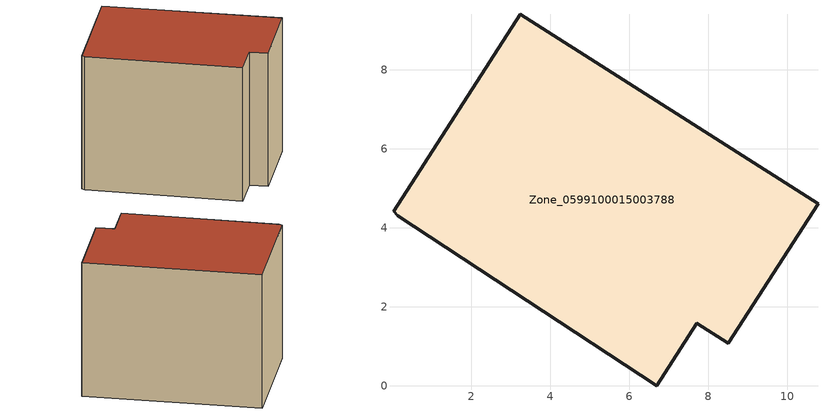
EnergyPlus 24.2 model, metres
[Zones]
Zone_0599100015003788
 floor ground (C_G): 0.13,4.3 0.03,4.43 3.24,9.41 10.78,4.61 8.51,1.07 7.71,1.58 6.69,0 z0.76
 wall outside (C_F): 10.78,4.61 3.24,9.41 0.03,4.43 0.13,4.3 6.69,0 7.71,1.58 8.51,1.07 10.78,4.61 z0.76:7.93
 roof outside (C_R): 0.03,4.43 0.13,4.3 6.69,0 7.71,1.58 8.51,1.07 10.78,4.61 3.24,9.41 z7.93
[BUILDING]
Pand.0599100015003788: North Axis=0; Terrain=City; Loads Convergence Tolerance Value=0.04; Temperature Convergence Tolerance Value=0.4; Solar Distribution=FullExterior; Maximum Number of Warmup Days=25; Minimum Number of Warmup Days=1
[Site:Location]
Rotterdam.The.Hague.AP_ZH_NLD Design_Conditions: Latitude=51.96; Longitude=4.45; Time Zone=1; Elevation=-4.5
[SITE:GROUNDTEMPERATURE:BUILDINGSURFACE]
18, 18, 18, 18, 18, 18, 18, 18, 18, 18, 18, 18
[MATERIAL] Thermal Absorptance=0.9; Solar Absorptance=0.7; Visible Absorptance=0.7
Name | Roughness | Thickness | Conductivity | Density | Specific Heat
G.TI.1965-1974 | MediumSmooth | 0.15 | 0.882353 | 540 | 1210
F.TI.1965-1974 | Rough | 0.3 | 0.697674 | 1920 | 840
R.TI.1965-1974 | MediumRough | 0.2 | 0.232558 | 1500 | 1000
[CONSTRUCTION]
C_G: G.TI.1965-1974
C_F: F.TI.1965-1974
C_R: R.TI.1965-1974
[ZONE]
Zone_0599100015003788: Type=1; Multiplier=1; Ceiling Height=Autocalculate; Volume=Autocalculate; Floor Area=autocalculate; Part of Total Floor Area=Yes
[ZONEINFILTRATION:DESIGNFLOWRATE]
Infil_Zone_0599100015003788: Zone or ZoneList or Space or SpaceList=Zone_0599100015003788; Schedule=AlwaysOn; Design Flow Rate Calculation Method=Flow/Area; Flow Rate per Floor Area=0.003; Constant Term Coefficient=1; Temperature Term Coefficient=0; Velocity Term Coefficient=0; Velocity Squared Term Coefficient=0
[HVACTEMPLATE:ZONE:IDEALLOADSAIRSYSTEM]
Zone_0599100015003788: Maximum Heating Supply Air Temperature=50; Minimum Cooling Supply Air Temperature=13; Maximum Heating Supply Air Humidity Ratio=0.0156; Minimum Cooling Supply Air Humidity Ratio=0.0077; Heating Limit=NoLimit; Cooling Limit=NoLimit; Dehumidification Control Type=ConstantSensibleHeatRatio; Cooling Sensible Heat Ratio=0.7; Dehumidification Setpoint=60; Humidification Control Type=None; Humidification Setpoint=30; Outdoor Air Method=None; Outdoor Air Flow Rate per Person=0.00944; Outdoor Air Flow Rate per Zone Floor Area=0; Outdoor Air Flow Rate per Zone=0; Demand Controlled Ventilation Type=None; Outdoor Air Economizer Type=NoEconomizer; Heat Recovery Type=None; Sensible Heat Recovery Effectiveness=0.7; Latent Heat Recovery Effectiveness=0.65
[ZONECONTROL:THERMOSTAT]
ThermostatControl_Zone_0599100015003788: Zone or ZoneList=Zone_0599100015003788; Control Type Schedule=DualSetpointControlType; Control 1=Thermostat_Zone_0599100015003788; Temperature Difference Between Cutout And Setpoint=0
[THERMOSTATSETPOINT:DUALSETPOINT]
Thermostat_Zone_0599100015003788: Heating Setpoint Temperature Schedule=HeatingSetpoint_Zone_0599100015003788; Cooling Setpoint Temperature Schedule=CoolingSetpoint_Zone_0599100015003788
[SCHEDULE:COMPACT]
HeatingSetpoint_Zone_0599100015003788: Through: 12/31, For: AllDays, Until: 24:00, 21
CoolingSetpoint_Zone_0599100015003788: Through: 12/31, For: AllDays, Until: 24:00, 24
DualSetpointControlType: Through: 12/31, For: AllDays, Until: 24:00, 4
AlwaysOn: Through: 12/31, For: AllDays, Until: 24:00, 1
